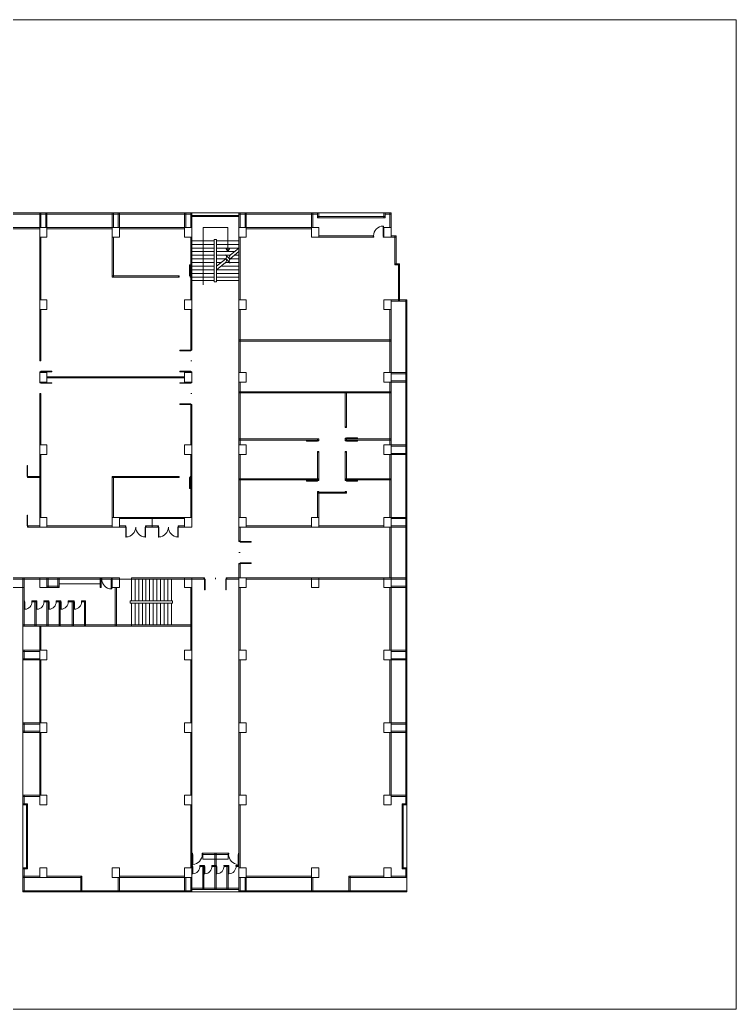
# Model space of a CAD drawing. Header units: metres. Extents: x 159 to 278, y 278 to 360.
# Drawn here: x 218.3 to 277.6, y 278.1 to 360 of the extents above; entities that cross this region are included whole.
import ezdxf

# ---------------------------------------------------------------- set-up
doc = ezdxf.new("R2010")
doc.units = ezdxf.units.M
doc.header["$MEASUREMENT"] = 0
doc.layers.add('BODR', color=13, linetype='Continuous')
doc.layers.add('DOOR', color=7, linetype='Continuous')

msp = doc.modelspace()

# ---------------------------------------------------------------- linework, layer by layer
at = {"color": 8, "linetype": 'ByBlock', "lineweight": 5}
for p, q in [((188.046, 343.979), (242.446, 343.979)), ((198.546, 343.879), (231.946, 343.879)), ((219.946, 343.979), (220.546, 343.979)), ((219.946, 342.779), (219.946, 343.979)), ((219.946, 343.879), (220.546, 343.879)), ((220.046, 342.779), (220.046, 343.979)), ((220.446, 342.779), (220.446, 343.979)), ((220.546, 342.779), (220.546, 343.979)), ((225.946, 343.979), (226.546, 343.979)), ((225.946, 342.779), (225.946, 343.979)), ((225.946, 343.879), (226.546, 343.879)), ((226.046, 342.779), (226.046, 343.979)), ((226.446, 342.779), (226.446, 343.979)), ((226.546, 342.779), (226.546, 343.979)), ((231.946, 343.979), (232.546, 343.979)), ((231.946, 342.779), (231.946, 343.979)), ((231.946, 343.879), (232.546, 343.879)), ((232.046, 342.779), (232.046, 343.979)), ((232.446, 342.779), (232.446, 343.979)), ((232.546, 342.779), (232.546, 343.979)), ((232.546, 343.779), (236.446, 343.779)), ((232.546, 343.679), (236.446, 343.679)), ((236.446, 343.979), (237.046, 343.979)), ((236.446, 342.779), (236.446, 343.979)), ((236.446, 343.879), (237.046, 343.879)), ((236.546, 342.779), (236.546, 343.979)), ((236.946, 342.779), (236.946, 343.979)), ((237.046, 342.779), (237.046, 343.979)), ((237.046, 343.879), (242.446, 343.879)), ((249.046, 343.979), (242.446, 343.979)), ((242.446, 342.779), (242.446, 343.979)), ((242.946, 343.879), (242.446, 343.879)), ((242.546, 342.779), (242.546, 343.979)), ((242.946, 343.579), (242.946, 343.979)), ((248.546, 343.679), (242.946, 343.679)), ((248.546, 343.579), (242.946, 343.579)), ((243.046, 343.579), (243.046, 343.979)), ((248.446, 343.579), (248.446, 343.979)), ((248.546, 343.579), (248.546, 343.979)), ((249.046, 343.879), (248.546, 343.879)), ((248.946, 342.779), (248.946, 343.979)), ((249.046, 342.779), (249.046, 343.979)), ((203.946, 342.779), (232.546, 342.779)), ((215.546, 342.679), (219.946, 342.679)), ((219.946, 341.979), (219.946, 342.779)), ((219.946, 342.779), (220.546, 342.779)), ((220.546, 342.779), (220.546, 341.979)), ((220.546, 342.679), (225.946, 342.679)), ((225.946, 341.979), (225.946, 342.779)), ((225.946, 342.779), (226.546, 342.779)), ((226.546, 342.779), (226.546, 341.979)), ((226.546, 342.679), (231.946, 342.679)), ((231.946, 341.979), (231.946, 342.779)), ((231.946, 342.779), (232.546, 342.779)), ((232.546, 342.779), (232.546, 341.979)), ((233.471, 338.022), (233.471, 342.779)), ((233.471, 342.779), (235.521, 342.779)), ((235.521, 340.779), (235.521, 342.779)), ((236.446, 342.779), (242.446, 342.779)), ((236.446, 341.979), (236.446, 342.779)), ((236.446, 342.779), (237.046, 342.779)), ((237.046, 342.779), (237.046, 341.979)), ((237.046, 342.679), (242.446, 342.679)), ((242.446, 341.979), (242.446, 342.779)), ((242.446, 342.779), (243.046, 342.779)), ((243.046, 342.779), (243.046, 341.979)), ((248.446, 341.979), (248.446, 342.779)), ((248.446, 342.779), (249.046, 342.779)), ((249.046, 342.779), (249.046, 341.979)), ((219.946, 336.779), (219.946, 341.979)), ((220.546, 341.979), (219.946, 341.979)), ((220.046, 336.779), (220.046, 341.979)), ((225.946, 341.979), (225.946, 338.679)), ((226.546, 341.979), (225.946, 341.979)), ((226.046, 341.979), (226.046, 338.679)), ((232.546, 341.979), (231.946, 341.979)), ((232.446, 336.779), (232.446, 341.979)), ((232.546, 336.779), (232.546, 341.979)), ((232.546, 341.679), (234.396, 341.679)), ((234.396, 341.779), (234.596, 341.779)), ((234.396, 338.279), (234.396, 341.779)), ((234.596, 338.279), (234.596, 341.779)), ((234.596, 341.679), (236.446, 341.679)), ((236.446, 341.979), (236.446, 336.779)), ((237.046, 341.979), (236.446, 341.979)), ((236.546, 341.979), (236.546, 336.779)), ((243.046, 341.979), (242.446, 341.979)), ((243.046, 342.079), (247.586, 342.079)), ((243.046, 341.979), (247.596, 341.979)), ((249.046, 341.979), (248.446, 341.979)), ((249.046, 342.079), (249.446, 342.079)), ((249.046, 341.979), (249.446, 341.979)), ((249.346, 339.679), (249.346, 342.079)), ((249.446, 339.679), (249.446, 342.079)), ((232.546, 341.379), (234.396, 341.379)), ((232.546, 341.079), (234.396, 341.079)), ((232.546, 340.779), (234.396, 340.779)), ((234.596, 341.379), (236.446, 341.379)), ((234.596, 341.079), (236.446, 341.079)), ((234.596, 340.779), (236.076, 340.779)), ((235.521, 340.779), (235.349, 341.079)), ((235.521, 340.779), (235.694, 341.079)), ((236.446, 341.079), (235.71, 340.482)), ((236.446, 340.779), (235.71, 340.182)), ((232.546, 340.479), (234.396, 340.479)), ((232.546, 340.179), (234.396, 340.179)), ((234.596, 340.479), (235.707, 340.479)), ((234.596, 340.179), (235.336, 340.179)), ((235.321, 340.167), (234.596, 339.579)), ((235.321, 340.529), (235.721, 340.129)), ((235.321, 340.529), (235.721, 340.129)), ((235.321, 340.229), (235.721, 339.829)), ((235.321, 340.229), (235.721, 339.829)), ((235.707, 340.179), (236.446, 340.179)), ((236.076, 340.479), (236.446, 340.479)), ((232.396, 339.679), (232.346, 339.679)), ((232.346, 339.679), (232.346, 338.779)), ((232.396, 338.779), (232.396, 339.679)), ((232.546, 339.879), (234.396, 339.879)), ((232.546, 339.579), (234.396, 339.579)), ((232.546, 339.279), (234.396, 339.279)), ((234.596, 339.879), (234.966, 339.879)), ((235.334, 339.877), (234.596, 339.279)), ((234.596, 339.279), (236.446, 339.279)), ((234.966, 339.579), (236.446, 339.579)), ((235.336, 339.879), (236.446, 339.879)), ((249.746, 339.779), (249.346, 339.779)), ((249.346, 339.679), (249.746, 339.679)), ((249.646, 336.679), (249.646, 339.779)), ((249.746, 336.679), (249.746, 339.779)), ((225.946, 338.779), (231.496, 338.779)), ((225.946, 338.679), (231.496, 338.679)), ((231.496, 338.679), (231.496, 338.779)), ((232.346, 338.779), (232.396, 338.779)), ((232.396, 338.779), (232.546, 338.779)), ((232.396, 338.679), (232.546, 338.679)), ((232.546, 338.979), (234.396, 338.979)), ((232.546, 338.679), (234.396, 338.679)), ((232.546, 338.379), (234.396, 338.379)), ((234.396, 338.279), (234.596, 338.279)), ((234.596, 338.979), (236.446, 338.979)), ((234.596, 338.679), (236.446, 338.679)), ((234.596, 338.379), (236.446, 338.379)), ((219.946, 335.979), (219.946, 336.779)), ((219.946, 336.779), (220.546, 336.779)), ((220.546, 336.779), (220.546, 335.979)), ((231.946, 335.979), (231.946, 336.779)), ((231.946, 336.779), (232.546, 336.779)), ((232.546, 336.779), (232.546, 335.979)), ((236.446, 335.979), (236.446, 336.779)), ((236.446, 336.779), (237.046, 336.779)), ((237.046, 336.779), (237.046, 335.979)), ((248.446, 335.979), (248.446, 336.779)), ((248.446, 336.779), (249.046, 336.779)), ((249.046, 336.779), (250.346, 336.779)), ((249.046, 336.779), (249.046, 335.979)), ((249.046, 336.679), (250.346, 336.679)), ((250.246, 330.779), (250.246, 336.779)), ((250.346, 295.779), (250.346, 336.779)), ((219.946, 331.729), (219.946, 335.979)), ((220.546, 335.979), (219.946, 335.979)), ((220.046, 331.729), (220.046, 335.979)), ((232.546, 335.979), (231.946, 335.979)), ((232.446, 332.629), (232.446, 335.979)), ((232.546, 332.629), (232.546, 335.979)), ((236.446, 335.979), (236.446, 330.779)), ((237.046, 335.979), (236.446, 335.979)), ((236.546, 335.979), (236.546, 330.779)), ((249.046, 335.979), (248.446, 335.979)), ((248.946, 335.979), (248.946, 330.779)), ((249.046, 335.979), (249.046, 317.979)), ((236.446, 333.479), (249.046, 333.479)), ((236.446, 333.379), (249.046, 333.379)), ((232.446, 332.629), (231.546, 332.629)), ((231.546, 332.629), (231.546, 332.579)), ((231.546, 332.579), (232.446, 332.579)), ((232.446, 332.579), (232.446, 332.629)), ((219.946, 331.729), (220.046, 331.729)), ((232.546, 331.729), (232.446, 331.729)), ((220.946, 330.879), (220.046, 330.879)), ((220.046, 330.879), (220.046, 330.829)), ((220.946, 330.829), (220.946, 330.879)), ((231.546, 330.829), (231.546, 330.879)), ((231.546, 330.879), (232.446, 330.879)), ((232.446, 330.879), (232.446, 330.829)), ((219.946, 330.779), (219.946, 330.829)), ((219.946, 329.979), (219.946, 330.779)), ((219.946, 330.779), (220.546, 330.779)), ((220.046, 330.779), (220.046, 330.829)), ((220.046, 330.829), (220.946, 330.829)), ((220.546, 330.779), (220.546, 329.979)), ((220.546, 330.429), (231.946, 330.429)), ((220.546, 330.329), (231.946, 330.329)), ((232.446, 330.829), (231.546, 330.829)), ((231.946, 329.979), (231.946, 330.779)), ((231.946, 330.779), (232.546, 330.779)), ((232.446, 330.779), (232.446, 330.829)), ((232.546, 330.779), (232.546, 330.829)), ((232.546, 330.779), (232.546, 329.979)), ((236.446, 329.979), (236.446, 330.779)), ((236.446, 330.779), (237.046, 330.779)), ((237.046, 330.779), (237.046, 329.979)), ((248.446, 329.979), (248.446, 330.779)), ((248.446, 330.779), (249.046, 330.779)), ((248.946, 330.779), (250.346, 330.779)), ((249.046, 330.779), (249.046, 329.979)), ((249.046, 330.679), (250.346, 330.679)), ((249.046, 330.079), (250.346, 330.079)), ((250.246, 330.779), (250.246, 329.979)), ((250.346, 330.779), (250.346, 329.979)), ((219.946, 329.929), (219.946, 329.979)), ((220.546, 329.979), (219.946, 329.979)), ((220.046, 329.929), (220.046, 329.979)), ((220.046, 329.929), (220.946, 329.929)), ((220.046, 329.879), (220.046, 329.929)), ((220.946, 329.879), (220.046, 329.879)), ((220.946, 329.929), (220.946, 329.879)), ((232.446, 329.929), (231.546, 329.929)), ((231.546, 329.929), (231.546, 329.879)), ((231.546, 329.879), (232.446, 329.879)), ((232.546, 329.979), (231.946, 329.979)), ((232.446, 329.929), (232.446, 329.979)), ((232.446, 329.879), (232.446, 329.929)), ((232.546, 329.929), (232.546, 329.979)), ((236.446, 329.979), (236.446, 324.779)), ((237.046, 329.979), (236.446, 329.979)), ((236.546, 329.979), (236.546, 324.779)), ((249.046, 329.979), (248.446, 329.979)), ((248.946, 329.979), (248.946, 324.779)), ((248.946, 329.979), (250.346, 329.979)), ((250.246, 295.779), (250.246, 329.979)), ((219.946, 324.779), (219.946, 329.029)), ((219.946, 329.029), (220.046, 329.029)), ((220.046, 324.779), (220.046, 329.029)), ((232.546, 329.029), (232.446, 329.029)), ((236.446, 329.179), (249.046, 329.179)), ((236.446, 329.079), (249.046, 329.079)), ((245.246, 329.179), (245.246, 326.229)), ((245.346, 329.179), (245.346, 326.229)), ((231.546, 328.129), (231.546, 328.179)), ((231.546, 328.179), (232.446, 328.179)), ((232.446, 328.129), (231.546, 328.129)), ((232.446, 328.179), (232.446, 328.129)), ((232.446, 324.779), (232.446, 328.129)), ((232.546, 324.779), (232.546, 328.129)), ((245.246, 326.229), (245.346, 326.229)), ((236.446, 325.279), (243.046, 325.279)), ((236.446, 325.179), (243.046, 325.179)), ((242.946, 325.279), (242.946, 325.129)), ((243.046, 325.279), (243.046, 325.129)), ((245.246, 325.329), (245.246, 325.129)), ((245.246, 325.279), (249.046, 325.279)), ((245.246, 325.179), (249.046, 325.179)), ((246.246, 325.379), (245.346, 325.379)), ((245.346, 325.379), (245.346, 325.329)), ((245.346, 325.329), (245.346, 325.129)), ((245.346, 325.329), (246.246, 325.329)), ((246.246, 325.329), (246.246, 325.379)), ((219.946, 323.979), (219.946, 324.779)), ((219.946, 324.779), (220.546, 324.779)), ((220.546, 324.779), (220.546, 323.979)), ((231.946, 323.979), (231.946, 324.779)), ((231.946, 324.779), (232.546, 324.779)), ((232.546, 324.779), (232.546, 323.979)), ((236.446, 323.979), (236.446, 324.779)), ((236.446, 324.779), (237.046, 324.779)), ((237.046, 324.779), (237.046, 323.979)), ((242.946, 325.129), (242.046, 325.129)), ((242.046, 325.129), (242.046, 325.079)), ((242.046, 325.079), (242.946, 325.079)), ((242.946, 325.079), (242.946, 325.129)), ((245.346, 325.129), (246.246, 325.129)), ((245.346, 325.079), (245.346, 325.129)), ((246.246, 325.079), (245.346, 325.079)), ((246.246, 325.129), (246.246, 325.079)), ((248.446, 323.979), (248.446, 324.779)), ((248.446, 324.779), (249.046, 324.779)), ((248.946, 324.779), (250.346, 324.779)), ((249.046, 324.779), (249.046, 323.979)), ((249.046, 324.679), (250.346, 324.679)), ((250.246, 324.779), (250.246, 323.979)), ((250.346, 324.779), (250.346, 323.979)), ((219.946, 318.779), (219.946, 323.979)), ((220.546, 323.979), (219.946, 323.979)), ((220.046, 318.779), (220.046, 323.979)), ((232.546, 323.979), (231.946, 323.979)), ((232.446, 318.779), (232.446, 323.979)), ((232.546, 318.779), (232.546, 323.979)), ((236.446, 323.979), (236.446, 318.779)), ((237.046, 323.979), (236.446, 323.979)), ((236.546, 323.979), (236.546, 318.779)), ((242.946, 324.229), (242.946, 321.829)), ((243.046, 324.229), (242.946, 324.229)), ((243.046, 324.229), (243.046, 321.829)), ((245.246, 324.229), (245.246, 321.879)), ((245.246, 324.229), (245.346, 324.229)), ((245.346, 324.229), (245.346, 321.879)), ((249.046, 323.979), (248.446, 323.979)), ((248.946, 323.979), (248.946, 318.779)), ((248.946, 323.979), (250.346, 323.979)), ((249.046, 324.079), (250.346, 324.079)), ((218.946, 323.079), (218.896, 323.079)), ((218.896, 323.079), (218.896, 322.179)), ((218.946, 322.179), (218.946, 323.079)), ((218.896, 322.179), (218.946, 322.179)), ((218.946, 322.179), (220.046, 322.179)), ((218.946, 322.079), (220.046, 322.079)), ((231.496, 322.179), (225.946, 322.179)), ((225.946, 318.779), (225.946, 322.179)), ((231.496, 322.079), (225.946, 322.079)), ((226.046, 318.779), (226.046, 322.179)), ((231.496, 322.179), (231.496, 322.079)), ((232.346, 321.179), (232.346, 322.079)), ((232.346, 322.079), (232.396, 322.079)), ((232.546, 322.179), (232.396, 322.179)), ((232.546, 322.079), (232.396, 322.079)), ((232.396, 322.079), (232.396, 321.179)), ((236.446, 321.979), (243.046, 321.979)), ((236.446, 321.879), (243.046, 321.879)), ((245.246, 321.979), (249.046, 321.979)), ((245.246, 321.879), (249.046, 321.879)), ((232.396, 321.179), (232.346, 321.179)), ((242.946, 321.829), (242.046, 321.829)), ((242.046, 321.829), (242.046, 321.779)), ((242.046, 321.779), (242.946, 321.779)), ((242.946, 321.779), (242.946, 321.829)), ((245.346, 321.829), (246.246, 321.829)), ((245.346, 321.779), (245.346, 321.829)), ((246.246, 321.779), (245.346, 321.779)), ((246.246, 321.829), (246.246, 321.779)), ((242.946, 320.929), (242.946, 318.779)), ((243.046, 320.929), (242.946, 320.929)), ((245.346, 320.879), (242.946, 320.879)), ((245.346, 320.779), (242.946, 320.779)), ((243.046, 320.929), (243.046, 318.779)), ((245.246, 320.929), (245.346, 320.929)), ((245.246, 320.879), (245.246, 320.779)), ((245.346, 320.879), (245.346, 320.779)), ((218.946, 318.979), (218.896, 318.979)), ((218.896, 318.979), (218.896, 318.079)), ((218.946, 318.079), (218.946, 318.979)), ((219.946, 317.979), (219.946, 318.779)), ((219.946, 318.779), (220.546, 318.779)), ((220.546, 318.779), (220.546, 317.979)), ((232.546, 318.779), (225.946, 318.779)), ((225.946, 317.979), (225.946, 318.779)), ((225.946, 318.779), (226.546, 318.779)), ((226.546, 318.779), (226.546, 317.979)), ((231.946, 318.679), (226.546, 318.679)), ((229.246, 318.779), (229.246, 317.979)), ((231.946, 317.979), (231.946, 318.779)), ((231.946, 318.779), (232.546, 318.779)), ((232.546, 318.779), (232.546, 317.979)), ((236.446, 317.979), (236.446, 318.779)), ((236.446, 318.779), (237.046, 318.779)), ((237.046, 318.779), (237.046, 317.979)), ((242.446, 317.979), (242.446, 318.779)), ((242.446, 318.779), (243.046, 318.779)), ((243.046, 318.779), (243.046, 317.979)), ((248.446, 317.979), (248.446, 318.779)), ((248.446, 318.779), (249.046, 318.779)), ((248.946, 318.779), (250.346, 318.779)), ((249.046, 318.779), (249.046, 317.979)), ((249.046, 318.679), (250.346, 318.679)), ((250.246, 318.779), (250.246, 317.979)), ((250.346, 318.779), (250.346, 317.979)), ((218.896, 318.079), (218.946, 318.079)), ((219.946, 318.079), (218.946, 318.079)), ((219.946, 317.979), (218.946, 317.979)), ((220.546, 317.979), (219.946, 317.979)), ((225.946, 318.079), (220.546, 318.079)), ((225.946, 317.979), (220.546, 317.979)), ((225.946, 317.979), (227.076, 317.979)), ((226.546, 317.979), (225.946, 317.979)), ((226.546, 318.079), (227.086, 318.079)), ((228.706, 318.079), (229.786, 318.079)), ((228.716, 317.979), (229.776, 317.979)), ((231.406, 318.079), (231.946, 318.079)), ((231.416, 317.979), (232.546, 317.979)), ((232.546, 317.979), (231.946, 317.979)), ((236.446, 317.979), (249.046, 317.979)), ((236.446, 317.979), (236.446, 316.779)), ((237.046, 317.979), (236.446, 317.979)), ((236.546, 317.979), (236.546, 316.779)), ((237.046, 318.079), (242.446, 318.079)), ((243.046, 317.979), (242.446, 317.979)), ((243.046, 318.079), (248.446, 318.079)), ((249.046, 317.979), (248.446, 317.979)), ((248.946, 313.779), (248.946, 317.979)), ((248.946, 317.979), (250.346, 317.979)), ((249.046, 318.079), (250.346, 318.079)), ((249.046, 313.779), (249.046, 317.979)), ((236.546, 316.779), (237.446, 316.779)), ((236.546, 316.729), (236.546, 316.779)), ((237.446, 316.729), (236.546, 316.729)), ((237.446, 316.779), (237.446, 316.729)), ((236.546, 315.879), (236.446, 315.879)), ((236.446, 315.879), (236.546, 315.879)), ((236.446, 314.979), (236.446, 313.779)), ((237.446, 315.029), (236.546, 315.029)), ((236.546, 315.029), (236.546, 314.979)), ((236.546, 314.979), (236.546, 313.779)), ((236.546, 314.979), (237.446, 314.979)), ((237.446, 314.979), (237.446, 315.029)), ((196.946, 313.679), (233.546, 313.679)), ((219.946, 313.779), (215.546, 313.779)), ((219.946, 313.679), (215.546, 313.679)), ((218.546, 309.779), (218.546, 313.779)), ((218.646, 309.779), (218.646, 313.779)), ((219.946, 312.979), (219.946, 313.779)), ((219.946, 313.779), (220.546, 313.779)), ((220.546, 312.979), (220.546, 313.779)), ((220.546, 313.779), (225.876, 313.779)), ((220.546, 313.779), (220.546, 312.979)), ((220.546, 313.679), (225.086, 313.679)), ((220.646, 312.979), (220.646, 313.779)), ((221.446, 313.779), (221.446, 312.979)), ((221.546, 313.779), (221.546, 312.979)), ((224.946, 312.979), (224.946, 313.779)), ((225.046, 313.679), (225.046, 312.979)), ((225.896, 313.779), (226.546, 313.779)), ((225.906, 313.679), (225.946, 313.679)), ((225.946, 312.979), (225.946, 313.779)), ((225.946, 313.779), (226.546, 313.779)), ((226.546, 313.779), (226.546, 312.979)), ((227.546, 313.779), (233.546, 313.779)), ((227.546, 311.879), (227.546, 313.779)), ((227.546, 313.679), (231.946, 313.679)), ((227.846, 311.879), (227.846, 313.679)), ((228.146, 311.879), (228.146, 313.679)), ((228.446, 311.879), (228.446, 313.679)), ((228.746, 311.879), (228.746, 313.679)), ((229.046, 311.879), (229.046, 313.679)), ((229.346, 311.879), (229.346, 313.679)), ((229.646, 311.879), (229.646, 313.679)), ((229.946, 311.879), (229.946, 313.679)), ((230.246, 311.879), (230.246, 313.679)), ((230.546, 311.879), (230.546, 313.679)), ((230.846, 311.879), (230.846, 313.679)), ((231.946, 312.979), (231.946, 313.779)), ((231.946, 313.779), (232.546, 313.779)), ((232.546, 307.779), (232.546, 313.779)), ((232.546, 313.779), (232.546, 312.979)), ((233.596, 313.679), (233.596, 312.779)), ((233.646, 313.679), (233.596, 313.679)), ((233.646, 312.779), (233.646, 313.679)), ((234.496, 313.679), (234.496, 313.779)), ((234.496, 313.779), (234.496, 313.679)), ((235.346, 312.779), (235.346, 313.679)), ((235.346, 313.679), (235.396, 313.679)), ((235.396, 313.679), (235.396, 312.779)), ((235.446, 313.779), (249.046, 313.779)), ((235.446, 313.679), (236.446, 313.679)), ((236.446, 312.979), (236.446, 313.779)), ((236.446, 313.779), (237.046, 313.779)), ((237.046, 313.779), (237.046, 312.979)), ((237.046, 313.679), (249.046, 313.679)), ((242.446, 312.979), (242.446, 313.779)), ((242.446, 313.779), (243.046, 313.779)), ((243.046, 313.779), (243.046, 312.979)), ((248.446, 312.979), (248.446, 313.779)), ((248.446, 313.779), (249.046, 313.779)), ((248.946, 313.779), (250.346, 313.779)), ((249.046, 313.779), (249.046, 294.979)), ((249.046, 313.779), (249.046, 312.979)), ((249.046, 313.679), (250.346, 313.679)), ((250.246, 313.779), (250.246, 312.979)), ((250.346, 313.779), (250.346, 312.979)), ((218.646, 312.979), (211.846, 312.979)), ((220.546, 312.979), (219.946, 312.979)), ((221.546, 313.079), (220.546, 313.079)), ((220.546, 312.979), (221.546, 312.979)), ((221.546, 313.279), (224.946, 313.279)), ((225.046, 312.979), (224.946, 312.979)), ((226.546, 312.979), (225.946, 312.979)), ((226.196, 312.979), (226.196, 309.779)), ((226.296, 312.979), (226.296, 309.779)), ((232.546, 312.979), (231.946, 312.979)), ((232.446, 307.779), (232.446, 312.979)), ((236.446, 312.979), (236.446, 307.779)), ((237.046, 312.979), (236.446, 312.979)), ((236.546, 312.979), (236.546, 307.779)), ((243.046, 312.979), (242.446, 312.979)), ((249.046, 312.979), (248.446, 312.979)), ((248.946, 312.979), (248.946, 307.779)), ((248.946, 312.979), (250.346, 312.979)), ((249.046, 313.079), (250.346, 313.079)), ((233.596, 312.779), (233.646, 312.779)), ((235.396, 312.779), (235.346, 312.779)), ((218.646, 309.779), (218.646, 311.879)), ((219.296, 311.879), (219.696, 311.879)), ((219.306, 311.779), (219.686, 311.779)), ((219.546, 311.879), (219.696, 311.879)), ((219.546, 309.779), (219.546, 311.879)), ((219.546, 311.779), (219.686, 311.779)), ((219.646, 309.779), (219.646, 311.879)), ((220.296, 311.879), (220.696, 311.879)), ((220.306, 311.779), (220.686, 311.779)), ((220.546, 311.879), (220.696, 311.879)), ((220.546, 309.779), (220.546, 311.879)), ((220.546, 311.779), (220.686, 311.779)), ((220.646, 309.779), (220.646, 311.879)), ((221.296, 311.879), (221.696, 311.879)), ((221.306, 311.779), (221.686, 311.779)), ((221.546, 311.879), (221.546, 309.779)), ((221.646, 311.879), (221.646, 309.779)), ((222.296, 311.879), (222.796, 311.879)), ((222.306, 311.779), (222.786, 311.779)), ((222.646, 311.879), (222.646, 309.779)), ((222.746, 311.879), (222.746, 309.779)), ((223.396, 311.879), (223.746, 311.879)), ((223.406, 311.779), (223.746, 311.779)), ((223.646, 311.879), (223.646, 309.779)), ((223.746, 311.879), (223.746, 309.779)), ((227.446, 311.679), (227.446, 311.879)), ((230.946, 311.879), (227.446, 311.879)), ((230.946, 311.679), (227.446, 311.679)), ((227.546, 309.779), (227.546, 311.679)), ((227.846, 309.879), (227.846, 311.679)), ((228.146, 309.879), (228.146, 311.679)), ((228.446, 309.879), (228.446, 311.679)), ((228.746, 309.879), (228.746, 311.679)), ((229.046, 309.879), (229.046, 311.679)), ((229.346, 309.879), (229.346, 311.679)), ((229.646, 309.879), (229.646, 311.679)), ((229.946, 309.879), (229.946, 311.679)), ((230.246, 309.879), (230.246, 311.679)), ((230.546, 309.879), (230.546, 311.679)), ((230.846, 309.879), (230.846, 311.679)), ((230.946, 311.679), (230.946, 311.879)), ((218.546, 309.879), (219.946, 309.879)), ((218.546, 309.779), (219.946, 309.779)), ((218.546, 309.779), (218.546, 295.779)), ((219.946, 309.879), (232.546, 309.879)), ((219.946, 309.779), (232.546, 309.779)), ((219.946, 295.779), (219.946, 309.779)), ((220.046, 307.779), (220.046, 309.779)), ((219.946, 307.779), (218.546, 307.779)), ((218.546, 306.979), (218.546, 307.779)), ((218.546, 307.679), (219.946, 307.679)), ((218.646, 306.979), (218.646, 307.779)), ((219.946, 306.979), (219.946, 307.779)), ((219.946, 307.779), (220.546, 307.779)), ((220.546, 307.779), (220.546, 306.979)), ((231.946, 306.979), (231.946, 307.779)), ((231.946, 307.779), (232.546, 307.779)), ((232.546, 307.779), (232.546, 306.979)), ((236.446, 306.979), (236.446, 307.779)), ((236.446, 307.779), (237.046, 307.779)), ((237.046, 307.779), (237.046, 306.979)), ((248.446, 306.979), (248.446, 307.779)), ((248.446, 307.779), (249.046, 307.779)), ((248.946, 307.779), (250.346, 307.779)), ((249.046, 307.779), (249.046, 306.979)), ((249.046, 307.679), (250.346, 307.679)), ((250.246, 307.779), (250.246, 306.979)), ((250.346, 307.779), (250.346, 306.979)), ((219.946, 307.079), (218.546, 307.079)), ((219.946, 306.979), (218.546, 306.979)), ((220.546, 306.979), (219.946, 306.979)), ((220.046, 301.779), (220.046, 306.979)), ((232.546, 306.979), (231.946, 306.979)), ((232.446, 306.979), (232.446, 301.779)), ((232.546, 306.979), (232.546, 301.779)), ((236.446, 306.979), (236.446, 301.779)), ((237.046, 306.979), (236.446, 306.979)), ((236.546, 306.979), (236.546, 301.779)), ((249.046, 306.979), (248.446, 306.979)), ((248.946, 306.979), (248.946, 301.779)), ((248.946, 306.979), (250.346, 306.979)), ((249.046, 307.079), (250.346, 307.079)), ((219.946, 301.779), (218.546, 301.779)), ((218.546, 300.979), (218.546, 301.779)), ((218.546, 301.679), (219.946, 301.679)), ((218.646, 300.979), (218.646, 301.779)), ((219.946, 300.979), (219.946, 301.779)), ((219.946, 301.779), (220.546, 301.779)), ((220.546, 301.779), (220.546, 300.979)), ((231.946, 300.979), (231.946, 301.779)), ((231.946, 301.779), (232.546, 301.779)), ((232.546, 301.779), (232.546, 300.979)), ((236.446, 300.979), (236.446, 301.779)), ((236.446, 301.779), (237.046, 301.779)), ((237.046, 301.779), (237.046, 300.979)), ((248.446, 300.979), (248.446, 301.779)), ((248.446, 301.779), (249.046, 301.779)), ((248.946, 301.779), (250.346, 301.779)), ((249.046, 301.779), (249.046, 300.979)), ((249.046, 301.679), (250.346, 301.679)), ((250.246, 301.779), (250.246, 300.979)), ((250.346, 301.779), (250.346, 300.979)), ((219.946, 301.079), (218.546, 301.079)), ((219.946, 300.979), (218.546, 300.979)), ((220.546, 300.979), (219.946, 300.979)), ((220.046, 295.779), (220.046, 300.979)), ((232.546, 300.979), (231.946, 300.979)), ((232.446, 300.979), (232.446, 295.779)), ((232.546, 300.979), (232.546, 295.779)), ((236.446, 300.979), (236.446, 295.779)), ((237.046, 300.979), (236.446, 300.979)), ((236.546, 300.979), (236.546, 295.779)), ((249.046, 300.979), (248.446, 300.979)), ((248.946, 300.979), (248.946, 295.779)), ((248.946, 300.979), (250.346, 300.979)), ((249.046, 301.079), (250.346, 301.079)), ((249.046, 300.979), (250.346, 300.979)), ((218.546, 295.779), (218.546, 288.979)), ((218.546, 295.779), (219.946, 295.779)), ((218.546, 295.679), (219.946, 295.679)), ((218.646, 295.779), (218.646, 294.979)), ((219.946, 294.979), (219.946, 295.779)), ((219.946, 295.779), (220.546, 295.779)), ((220.546, 295.779), (220.546, 294.979)), ((231.946, 294.979), (231.946, 295.779)), ((231.946, 295.779), (232.546, 295.779)), ((232.546, 295.779), (232.546, 294.979)), ((236.446, 294.979), (236.446, 295.779)), ((236.446, 295.779), (237.046, 295.779)), ((237.046, 295.779), (237.046, 294.979)), ((248.446, 294.979), (248.446, 295.779)), ((248.446, 295.779), (249.046, 295.779)), ((250.346, 295.779), (249.046, 295.779)), ((249.046, 295.779), (249.046, 294.979)), ((250.346, 295.679), (249.046, 295.679)), ((250.246, 295.779), (250.246, 294.979)), ((250.346, 295.779), (250.346, 288.979)), ((218.946, 295.079), (218.546, 295.079)), ((218.946, 294.979), (218.546, 294.979)), ((218.846, 295.079), (218.846, 289.679)), ((218.946, 295.079), (218.946, 289.679)), ((220.546, 294.979), (219.946, 294.979)), ((232.546, 294.979), (231.946, 294.979)), ((232.446, 294.979), (232.446, 289.779)), ((232.546, 294.979), (232.546, 289.779)), ((236.446, 294.979), (236.446, 289.779)), ((237.046, 294.979), (236.446, 294.979)), ((236.546, 294.979), (236.546, 289.779)), ((249.046, 294.979), (248.446, 294.979)), ((249.946, 295.079), (249.946, 289.679)), ((249.946, 295.079), (250.346, 295.079)), ((249.946, 294.979), (250.346, 294.979)), ((250.046, 295.079), (250.046, 289.679)), ((235.596, 290.979), (233.396, 290.979)), ((235.586, 290.879), (233.406, 290.879)), ((233.446, 290.979), (233.446, 290.479)), ((234.446, 290.979), (234.446, 287.979)), ((234.546, 290.979), (234.546, 287.979)), ((235.546, 290.979), (235.546, 290.479)), ((233.596, 289.979), (233.196, 289.979)), ((235.546, 290.479), (233.446, 290.479)), ((233.446, 287.979), (233.446, 289.979)), ((233.546, 287.979), (233.546, 289.979)), ((234.596, 289.979), (234.196, 289.979)), ((235.596, 289.979), (235.196, 289.979)), ((235.446, 287.979), (235.446, 289.979)), ((235.546, 287.979), (235.546, 289.979)), ((236.446, 289.979), (236.196, 289.979)), ((218.946, 289.779), (218.546, 289.779)), ((218.946, 289.679), (218.546, 289.679)), ((218.646, 289.779), (218.646, 288.979)), ((219.946, 288.979), (219.946, 289.779)), ((219.946, 289.779), (220.546, 289.779)), ((220.546, 289.779), (220.546, 288.979)), ((225.946, 288.979), (225.946, 289.779)), ((225.946, 289.779), (226.546, 289.779)), ((226.546, 289.779), (226.546, 288.979)), ((231.946, 288.979), (231.946, 289.779)), ((231.946, 289.779), (232.546, 289.779)), ((232.546, 289.779), (232.546, 288.979)), ((233.586, 289.879), (233.206, 289.879)), ((234.586, 289.879), (234.206, 289.879)), ((235.586, 289.879), (235.206, 289.879)), ((236.446, 289.879), (236.206, 289.879)), ((236.446, 288.979), (236.446, 289.779)), ((236.446, 289.779), (237.046, 289.779)), ((237.046, 289.779), (237.046, 288.979)), ((242.446, 288.979), (242.446, 289.779)), ((242.446, 289.779), (243.046, 289.779)), ((243.046, 289.779), (243.046, 288.979)), ((248.446, 288.979), (248.446, 289.779)), ((248.446, 289.779), (249.046, 289.779)), ((249.046, 289.779), (249.046, 288.979)), ((249.946, 289.779), (250.346, 289.779)), ((249.946, 289.679), (250.346, 289.679)), ((250.246, 289.779), (250.246, 288.979)), ((219.946, 289.079), (218.546, 289.079)), ((219.946, 288.979), (218.546, 288.979)), ((218.546, 288.979), (218.546, 287.779)), ((218.646, 288.979), (218.646, 287.779)), ((220.546, 288.979), (219.946, 288.979)), ((220.546, 289.079), (223.446, 289.079)), ((220.546, 288.979), (223.446, 288.979)), ((223.346, 289.079), (223.346, 287.779)), ((223.446, 289.079), (223.446, 287.779)), ((225.946, 288.979), (231.946, 288.979)), ((226.546, 288.979), (225.946, 288.979)), ((226.446, 288.979), (226.446, 287.779)), ((226.546, 289.079), (231.946, 289.079)), ((226.546, 288.979), (226.546, 287.779)), ((231.946, 288.979), (231.946, 287.779)), ((231.946, 288.979), (231.946, 287.779)), ((232.546, 288.979), (231.946, 288.979)), ((232.046, 288.979), (232.046, 287.779)), ((232.046, 288.979), (232.046, 287.779)), ((232.446, 288.979), (232.446, 287.779)), ((232.446, 288.979), (232.446, 287.779)), ((232.546, 288.979), (232.546, 287.779)), ((232.546, 288.979), (232.546, 287.779)), ((236.446, 288.979), (236.446, 287.779)), ((237.046, 288.979), (236.446, 288.979)), ((236.546, 288.979), (236.546, 287.779)), ((236.946, 288.979), (236.946, 287.779)), ((237.046, 289.079), (242.446, 289.079)), ((237.046, 288.979), (242.446, 288.979)), ((237.046, 288.979), (237.046, 287.779)), ((242.446, 288.979), (242.446, 287.779)), ((243.046, 288.979), (242.446, 288.979)), ((242.546, 288.979), (242.546, 287.779)), ((245.546, 289.079), (245.546, 287.779)), ((245.546, 289.079), (248.446, 289.079)), ((245.546, 288.979), (248.446, 288.979)), ((245.646, 289.079), (245.646, 287.779)), ((249.046, 288.979), (248.446, 288.979)), ((249.046, 289.079), (250.346, 289.079)), ((249.046, 288.979), (250.346, 288.979)), ((250.346, 287.779), (250.346, 288.979)), ((223.346, 287.879), (218.546, 287.879)), ((218.546, 287.779), (223.346, 287.779)), ((226.546, 287.879), (223.346, 287.879)), ((226.546, 287.779), (223.346, 287.779)), ((226.546, 287.879), (231.946, 287.879)), ((226.546, 287.779), (231.946, 287.779)), ((232.546, 287.879), (231.946, 287.879)), ((232.546, 287.879), (231.946, 287.879)), ((232.546, 287.779), (231.946, 287.779)), ((232.546, 287.779), (231.946, 287.779)), ((232.546, 288.079), (236.446, 288.079)), ((236.446, 288.079), (232.546, 288.079)), ((232.546, 287.979), (236.446, 287.979)), ((236.446, 287.979), (232.546, 287.979)), ((232.546, 287.779), (236.446, 287.779)), ((237.046, 287.879), (236.446, 287.879)), ((237.046, 287.779), (236.446, 287.779)), ((237.046, 287.879), (250.346, 287.879)), ((237.046, 287.779), (242.446, 287.779)), ((242.446, 287.879), (245.646, 287.879)), ((242.446, 287.779), (245.646, 287.779)), ((245.646, 287.779), (250.346, 287.779))]:
    msp.add_line(p, q, dxfattribs=at)
for points in [[(231.446, 338.779), (231.496, 338.779), (231.496, 338.679), (231.446, 338.679)], [(232.446, 338.779), (232.396, 338.779), (232.396, 338.679), (232.446, 338.679)], [(232.446, 332.679), (232.446, 332.629), (232.546, 332.629), (232.546, 332.679)], [(220.046, 331.779), (220.046, 331.729), (219.946, 331.729), (219.946, 331.779)], [(220.046, 330.779), (220.046, 330.829), (219.946, 330.829), (219.946, 330.779)], [(232.446, 330.779), (232.446, 330.829), (232.546, 330.829), (232.546, 330.779)], [(220.046, 329.979), (220.046, 329.929), (219.946, 329.929), (219.946, 329.979)], [(232.446, 329.979), (232.446, 329.929), (232.546, 329.929), (232.546, 329.979)], [(220.046, 328.979), (220.046, 329.029), (219.946, 329.029), (219.946, 328.979)], [(232.446, 328.079), (232.446, 328.129), (232.546, 328.129), (232.546, 328.079)], [(245.346, 326.279), (245.346, 326.229), (245.246, 326.229), (245.246, 326.279)], [(242.946, 325.179), (242.946, 325.129), (243.046, 325.129), (243.046, 325.179)], [(245.346, 325.279), (245.346, 325.329), (245.246, 325.329), (245.246, 325.279)], [(245.346, 325.179), (245.346, 325.129), (245.246, 325.129), (245.246, 325.179)], [(242.946, 324.179), (242.946, 324.229), (243.046, 324.229), (243.046, 324.179)], [(245.346, 324.179), (245.346, 324.229), (245.246, 324.229), (245.246, 324.179)], [(218.996, 322.179), (218.946, 322.179), (218.946, 322.079), (218.996, 322.079)], [(231.446, 322.079), (231.496, 322.079), (231.496, 322.179), (231.446, 322.179)], [(232.446, 322.079), (232.396, 322.079), (232.396, 322.179), (232.446, 322.179)], [(242.946, 321.879), (242.946, 321.829), (243.046, 321.829), (243.046, 321.879)], [(245.346, 321.879), (245.346, 321.829), (245.246, 321.829), (245.246, 321.879)], [(242.946, 320.879), (242.946, 320.929), (243.046, 320.929), (243.046, 320.879)], [(245.346, 320.879), (245.346, 320.929), (245.246, 320.929), (245.246, 320.879)], [(218.996, 318.079), (218.946, 318.079), (218.946, 317.979), (218.996, 317.979)], [(236.546, 316.829), (236.546, 316.779), (236.446, 316.779), (236.446, 316.829)], [(236.546, 314.929), (236.546, 314.979), (236.446, 314.979), (236.446, 314.929)], [(233.546, 313.679), (233.596, 313.679), (233.596, 313.779), (233.546, 313.779)], [(235.446, 313.679), (235.396, 313.679), (235.396, 313.779), (235.446, 313.779)], [(218.686, 311.179), (218.716, 311.179), (218.716, 311.779), (218.686, 311.779)], [(219.686, 311.179), (219.716, 311.179), (219.716, 311.779), (219.686, 311.779)], [(220.686, 311.179), (220.716, 311.179), (220.716, 311.779), (220.686, 311.779)], [(221.686, 311.179), (221.716, 311.179), (221.716, 311.779), (221.686, 311.779)], [(222.786, 311.179), (222.816, 311.179), (222.816, 311.779), (222.786, 311.779)], [(232.586, 289.279), (232.616, 289.279), (232.616, 289.879), (232.586, 289.879)], [(233.586, 289.279), (233.616, 289.279), (233.616, 289.879), (233.586, 289.879)], [(234.586, 289.279), (234.616, 289.279), (234.616, 289.879), (234.586, 289.879)], [(235.586, 289.279), (235.616, 289.279), (235.616, 289.879), (235.586, 289.879)]]:
    msp.add_lwpolyline(points, close=True, dxfattribs=at)
for centre, radius, start, end in [((235.185, 340.348), 0.227, 307.04267, 52.95733), ((235.185, 340.048), 0.227, 307.04267, 52.95733), ((235.858, 340.31), 0.227, 127.13903, 232.86097), ((235.858, 340.01), 0.227, 127.13903, 232.86097), ((218.686, 311.799), 0.621, 272.80928, 1.84635), ((219.686, 311.799), 0.621, 272.80928, 1.84635), ((220.686, 311.799), 0.621, 272.80928, 1.84635), ((221.686, 311.799), 0.621, 272.80928, 1.84635), ((222.786, 311.799), 0.621, 272.80928, 1.84635), ((232.586, 289.899), 0.621, 272.80928, 1.84635), ((233.586, 289.899), 0.621, 272.80928, 1.84635), ((234.586, 289.899), 0.621, 272.80928, 1.84635), ((235.586, 289.899), 0.621, 272.80928, 1.84635)]:
    msp.add_arc(centre, radius, start, end, dxfattribs=at)
at = {"layer": 'BODR', "color": 8, "linetype": 'ByBlock', "lineweight": 5}
msp.add_lwpolyline([(158.813, 278.072), (277.613, 278.072), (277.613, 359.972), (158.813, 359.972)], close=True, dxfattribs=at)
at = {"layer": 'DOOR', "color": 8, "linetype": 'ByBlock', "lineweight": 5}
for points in [[(248.406, 342.899), (248.376, 342.899), (248.376, 342.079), (248.406, 342.079)], [(247.596, 342.029), (247.596, 342.039), (247.586, 342.039), (247.586, 342.079), (247.546, 342.079), (247.546, 341.979), (247.596, 341.979), (247.596, 342.039)], [(248.406, 342.079), (248.446, 342.079), (248.446, 341.979), (248.396, 341.979), (248.396, 342.039), (248.406, 342.039)], [(227.076, 317.979), (227.036, 317.979), (227.036, 318.079), (227.086, 318.079), (227.086, 318.019), (227.076, 318.019)], [(227.076, 317.159), (227.106, 317.159), (227.106, 317.979), (227.076, 317.979)], [(228.716, 317.159), (228.686, 317.159), (228.686, 317.979), (228.716, 317.979)], [(228.716, 317.979), (228.756, 317.979), (228.756, 318.079), (228.706, 318.079), (228.706, 318.019), (228.716, 318.019)], [(229.776, 317.979), (229.736, 317.979), (229.736, 318.079), (229.786, 318.079), (229.786, 318.019), (229.776, 318.019)], [(229.776, 317.159), (229.806, 317.159), (229.806, 317.979), (229.776, 317.979)], [(231.416, 317.159), (231.386, 317.159), (231.386, 317.979), (231.416, 317.979)], [(231.416, 317.979), (231.456, 317.979), (231.456, 318.079), (231.406, 318.079), (231.406, 318.019), (231.416, 318.019)], [(225.096, 313.729), (225.096, 313.719), (225.086, 313.719), (225.086, 313.679), (225.046, 313.679), (225.046, 313.779), (225.096, 313.779), (225.096, 313.719)], [(225.906, 312.859), (225.876, 312.859), (225.876, 313.679), (225.906, 313.679)], [(225.906, 313.679), (225.946, 313.679), (225.946, 313.779), (225.896, 313.779), (225.896, 313.719), (225.906, 313.719)], [(218.686, 311.779), (218.646, 311.779), (218.646, 311.879), (218.696, 311.879), (218.696, 311.819), (218.686, 311.819)], [(219.296, 311.829), (219.296, 311.819), (219.306, 311.819), (219.306, 311.779), (219.346, 311.779), (219.346, 311.879), (219.296, 311.879), (219.296, 311.819)], [(219.686, 311.779), (219.646, 311.779), (219.646, 311.879), (219.696, 311.879), (219.696, 311.819), (219.686, 311.819)], [(220.296, 311.829), (220.296, 311.819), (220.306, 311.819), (220.306, 311.779), (220.346, 311.779), (220.346, 311.879), (220.296, 311.879), (220.296, 311.819)], [(220.686, 311.779), (220.646, 311.779), (220.646, 311.879), (220.696, 311.879), (220.696, 311.819), (220.686, 311.819)], [(221.296, 311.829), (221.296, 311.819), (221.306, 311.819), (221.306, 311.779), (221.346, 311.779), (221.346, 311.879), (221.296, 311.879), (221.296, 311.819)], [(221.686, 311.779), (221.646, 311.779), (221.646, 311.879), (221.696, 311.879), (221.696, 311.819), (221.686, 311.819)], [(222.296, 311.829), (222.296, 311.819), (222.306, 311.819), (222.306, 311.779), (222.346, 311.779), (222.346, 311.879), (222.296, 311.879), (222.296, 311.819)], [(222.786, 311.779), (222.746, 311.779), (222.746, 311.879), (222.796, 311.879), (222.796, 311.819), (222.786, 311.819)], [(223.396, 311.829), (223.396, 311.819), (223.406, 311.819), (223.406, 311.779), (223.446, 311.779), (223.446, 311.879), (223.396, 311.879), (223.396, 311.819)], [(232.586, 290.879), (232.546, 290.879), (232.546, 290.979), (232.596, 290.979), (232.596, 290.919), (232.586, 290.919)], [(232.586, 290.059), (232.616, 290.059), (232.616, 290.879), (232.586, 290.879)], [(233.396, 290.929), (233.396, 290.919), (233.406, 290.919), (233.406, 290.879), (233.446, 290.879), (233.446, 290.979), (233.396, 290.979), (233.396, 290.919)], [(235.596, 290.929), (235.596, 290.919), (235.586, 290.919), (235.586, 290.879), (235.546, 290.879), (235.546, 290.979), (235.596, 290.979), (235.596, 290.919)], [(236.406, 290.059), (236.376, 290.059), (236.376, 290.879), (236.406, 290.879)], [(236.406, 290.879), (236.446, 290.879), (236.446, 290.979), (236.396, 290.979), (236.396, 290.919), (236.406, 290.919)], [(232.586, 289.879), (232.546, 289.879), (232.546, 289.979), (232.596, 289.979), (232.596, 289.919), (232.586, 289.919)], [(233.196, 289.929), (233.196, 289.919), (233.206, 289.919), (233.206, 289.879), (233.246, 289.879), (233.246, 289.979), (233.196, 289.979), (233.196, 289.919)], [(233.586, 289.879), (233.546, 289.879), (233.546, 289.979), (233.596, 289.979), (233.596, 289.919), (233.586, 289.919)], [(234.196, 289.929), (234.196, 289.919), (234.206, 289.919), (234.206, 289.879), (234.246, 289.879), (234.246, 289.979), (234.196, 289.979), (234.196, 289.919)], [(234.586, 289.879), (234.546, 289.879), (234.546, 289.979), (234.596, 289.979), (234.596, 289.919), (234.586, 289.919)], [(235.196, 289.929), (235.196, 289.919), (235.206, 289.919), (235.206, 289.879), (235.246, 289.879), (235.246, 289.979), (235.196, 289.979), (235.196, 289.919)], [(235.586, 289.879), (235.546, 289.879), (235.546, 289.979), (235.596, 289.979), (235.596, 289.919), (235.586, 289.919)], [(236.196, 289.929), (236.196, 289.919), (236.206, 289.919), (236.206, 289.879), (236.246, 289.879), (236.246, 289.979), (236.196, 289.979), (236.196, 289.919)]]:
    msp.add_lwpolyline(points, close=True, dxfattribs=at)
for centre, start, end in [((248.406, 342.079), 92.09665, 180), ((227.076, 317.979), 272.09665, 0), ((228.716, 317.979), 180, 267.90335), ((229.776, 317.979), 272.09665, 0), ((231.416, 317.979), 180, 267.90335), ((225.906, 313.679), 180, 267.90335), ((232.586, 290.879), 272.09665, 0), ((236.406, 290.879), 180, 267.90335)]:
    msp.add_arc(centre, 0.82, start, end, dxfattribs=at)

doc.saveas('drawing.dxf')
